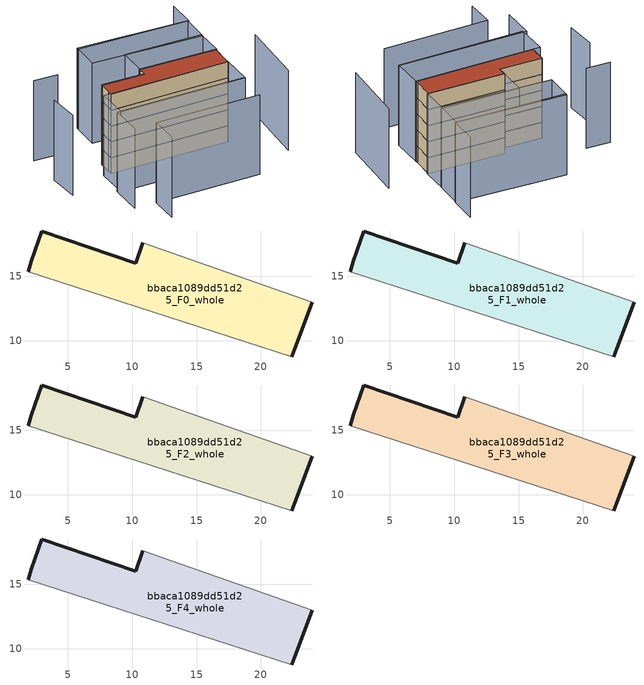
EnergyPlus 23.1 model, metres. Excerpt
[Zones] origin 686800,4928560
bbaca1089dd51d25_F0_whole
 floor ground (EU_floor_Construction): 22.63,9.37 23.97,13 10.8,17.6 10.26,16 2.96,18.48 2.17,16.16 1.9,15.35 22.4,8.76 z0
 wall outside (EU_wall_Construction): 23.97,13 22.63,9.37 22.4,8.76 / 1.9,15.35 2.17,16.16 2.96,18.48 10.26,16 10.8,17.6 z0:3
 wall adiabatic (EU_wall_Construction): 22.4,8.76 1.9,15.35 / 10.8,17.6 23.97,13 z0:3
bbaca1089dd51d25_F1_whole
 floor to bbaca1089dd51d25_F0_whole (EU_floor_Construction): 22.63,9.37 23.97,13 10.8,17.6 10.26,16 2.96,18.48 2.17,16.16 1.9,15.35 22.4,8.76 z3
 wall outside (EU_wall_Construction): 23.97,13 22.63,9.37 22.4,8.76 / 1.9,15.35 2.17,16.16 2.96,18.48 10.26,16 10.8,17.6 z3:6
 wall adiabatic (EU_wall_Construction): 22.4,8.76 1.9,15.35 / 10.8,17.6 23.97,13 z3:6
bbaca1089dd51d25_F2_whole
 floor to bbaca1089dd51d25_F1_whole (EU_floor_Construction): 22.63,9.37 23.97,13 10.8,17.6 10.26,16 2.96,18.48 2.17,16.16 1.9,15.35 22.4,8.76 z6
 wall outside (EU_wall_Construction): 23.97,13 22.63,9.37 22.4,8.76 / 1.9,15.35 2.17,16.16 2.96,18.48 10.26,16 10.8,17.6 z6:9
 wall adiabatic (EU_wall_Construction): 22.4,8.76 1.9,15.35 / 10.8,17.6 23.97,13 z6:9
bbaca1089dd51d25_F3_whole
 floor to bbaca1089dd51d25_F2_whole (EU_floor_Construction): 22.63,9.37 23.97,13 10.8,17.6 10.26,16 2.96,18.48 2.17,16.16 1.9,15.35 22.4,8.76 z9
 wall outside (EU_wall_Construction): 23.97,13 22.63,9.37 22.4,8.76 / 1.9,15.35 2.17,16.16 2.96,18.48 10.26,16 10.8,17.6 z9:12
 wall adiabatic (EU_wall_Construction): 22.4,8.76 1.9,15.35 / 10.8,17.6 23.97,13 z9:12
bbaca1089dd51d25_F4_whole
 floor to bbaca1089dd51d25_F3_whole (EU_floor_Construction): 22.63,9.37 23.97,13 10.8,17.6 10.26,16 2.96,18.48 2.17,16.16 1.9,15.35 22.4,8.76 z12
 wall outside (EU_wall_Construction): 23.97,13 22.63,9.37 22.4,8.76 / 1.9,15.35 2.17,16.16 2.96,18.48 10.26,16 10.8,17.6 z12:15
 wall adiabatic (EU_wall_Construction): 22.4,8.76 1.9,15.35 / 10.8,17.6 23.97,13 z12:15
 roof outside (EU_roof_Construction): 23.97,13 22.63,9.37 22.4,8.76 1.9,15.35 2.17,16.16 2.96,18.48 10.26,16 10.8,17.6 z15
shading: 27.12,-0.16 31.77,11.65 / -1.38,-1.26 0.26,3.73 / 0.26,3.73 18.35,-2.2 / -3.53,4.98 -1.65,10.69 / -1.65,10.69 20.43,3.42 / -5.93,20.69 -7.36,15.15 / 29.34,27.53 27.62,22.58 / 27.62,22.58 8.6,29.17 / 0.42,25.92 -3.66,27.4 / 10.76,17.49 12.46,22.47 / 12.46,22.47 25.79,17.93 / 25.79,17.93 24.09,12.95 / 24.09,12.95 10.76,17.49 / 0.61,15.8 22.4,8.76 / 22.4,8.76 20.61,3.22 / 20.61,3.22 -1.18,10.26 / -1.18,10.26 0.61,15.8 / 8.74,29.49 27.52,22.61 / 27.52,22.61 25.66,17.54 / 25.66,17.54 6.88,24.42 / 6.88,24.42 8.74,29.49 z0:15
[Building]
EU S2 Campaign: North Axis=0; Terrain=City; Solar Distribution=FullExterior
[Site:Location]
Bologna: Latitude=44.5; Longitude=11.25; Time Zone=1; Elevation=37
[SizingPeriod:WeatherFileDays]
AnnualSizingPeriod: Begin Month=1; Begin Day of Month=1; End Month=12; End Day of Month=31; Day of Week for Start Day=Monday; Use Weather File Daylight Saving Period=No; Use Weather File Rain and Snow Indicators=No
[MATERIAL]
EU_InternalMass_Material: Roughness=MediumRough; Thickness=0.1; Conductivity=1; Density=1800; Specific Heat=900; Thermal Absorptance=0.9; Solar Absorptance=0.7; Visible Absorptance=0.7
[MATERIAL:NOMASS] Roughness=MediumRough; Thermal Absorptance=0.9; Solar Absorptance=0.7; Visible Absorptance=0.7
Name | Thermal Resistance
EU_wall_NoMass | 0.779417
EU_roof_NoMass | 0.435466
EU_floor_NoMass | 0.588222
[CONSTRUCTION]
EU_wall_Construction: EU_wall_NoMass
EU_roof_Construction: EU_roof_NoMass
EU_floor_Construction: EU_floor_NoMass
EU_InternalMass_Construction: EU_InternalMass_Material
[ZONE] Type=1; Multiplier=1; Ceiling Height=autocalculate; Floor Area=autocalculate; Part of Total Floor Area=Yes
Name | Volume
bbaca1089dd51d25_F0_whole | 270.557
bbaca1089dd51d25_F1_whole; bbaca1089dd51d25_F2_whole; bbaca1089dd51d25_F3_whole; bbaca1089dd51d25_F4_whole | 270.554
[INTERNALMASS] Construction=EU_InternalMass_Construction; Surface Area=90.1854
Name | Zone or ZoneList
bbaca1089dd51d25_F0_whole_EU_InternalMass | bbaca1089dd51d25_F0_whole
bbaca1089dd51d25_F1_whole_EU_InternalMass | bbaca1089dd51d25_F1_whole
bbaca1089dd51d25_F2_whole_EU_InternalMass | bbaca1089dd51d25_F2_whole
bbaca1089dd51d25_F3_whole_EU_InternalMass | bbaca1089dd51d25_F3_whole
bbaca1089dd51d25_F4_whole_EU_InternalMass | bbaca1089dd51d25_F4_whole
[OTHEREQUIPMENT] Fuel Type=Electricity; Design Level Calculation Method=Watts/Area; Power per Zone Floor Area=1; Fraction Latent=0; Fraction Radiant=0; Fraction Lost=0; Carbon Dioxide Generation Rate=0; EndUse Subcategory=EU_Step8_InternalGains
Name | Zone or ZoneList or Space or SpaceList | Schedule
EU_Step8_InternalGain_bbaca1089dd51d25_F0_whole_f000 | bbaca1089dd51d25_F0_whole | EU_Step8_GainSchedule_bbaca1089dd51d25_F0_whole_f000
EU_Step8_InternalGain_bbaca1089dd51d25_F1_whole_f000 | bbaca1089dd51d25_F1_whole | EU_Step8_GainSchedule_bbaca1089dd51d25_F1_whole_f000
EU_Step8_InternalGain_bbaca1089dd51d25_F2_whole_f000 | bbaca1089dd51d25_F2_whole | EU_Step8_GainSchedule_bbaca1089dd51d25_F2_whole_f000
EU_Step8_InternalGain_bbaca1089dd51d25_F3_whole_f000 | bbaca1089dd51d25_F3_whole | EU_Step8_GainSchedule_bbaca1089dd51d25_F3_whole_f000
EU_Step8_InternalGain_bbaca1089dd51d25_F4_whole_f000 | bbaca1089dd51d25_F4_whole | EU_Step8_GainSchedule_bbaca1089dd51d25_F4_whole_f000
[ZONEVENTILATION:DESIGNFLOWRATE] Schedule=EU_AlwaysOn; Design Flow Rate Calculation Method=AirChanges/Hour; Air Changes per Hour=0.712058; Ventilation Type=Natural; Fan Pressure Rise=0; Fan Total Efficiency=1; Constant Term Coefficient=1; Temperature Term Coefficient=0; Velocity Term Coefficient=0; Velocity Squared Term Coefficient=0; Minimum Indoor Temperature=-100; Maximum Indoor Temperature=100; Delta Temperature=-100; Minimum Outdoor Temperature=-100; Maximum Outdoor Temperature=100; Maximum Wind Speed=40
Name | Zone or ZoneList or Space or SpaceList
EU_ConstantAir_bbaca1089dd51d25_F0_whole | bbaca1089dd51d25_F0_whole
EU_ConstantAir_bbaca1089dd51d25_F1_whole | bbaca1089dd51d25_F1_whole
EU_ConstantAir_bbaca1089dd51d25_F2_whole | bbaca1089dd51d25_F2_whole
EU_ConstantAir_bbaca1089dd51d25_F3_whole | bbaca1089dd51d25_F3_whole
EU_ConstantAir_bbaca1089dd51d25_F4_whole | bbaca1089dd51d25_F4_whole
[HVACTEMPLATE:THERMOSTAT] Constant Heating Setpoint=20; Constant Cooling Setpoint=50
EU_HeatOnly_bbaca1089dd51d25_F0_whole; EU_HeatOnly_bbaca1089dd51d25_F1_whole; EU_HeatOnly_bbaca1089dd51d25_F2_whole; EU_HeatOnly_bbaca1089dd51d25_F3_whole; EU_HeatOnly_bbaca1089dd51d25_F4_whole
[HVACTEMPLATE:ZONE:IDEALLOADSAIRSYSTEM] System Availability Schedule=EU_AlwaysOn; Maximum Heating Supply Air Temperature=50; Minimum Cooling Supply Air Temperature=13; Maximum Heating Supply Air Humidity Ratio=0.0156; Minimum Cooling Supply Air Humidity Ratio=0.0077; Heating Limit=NoLimit; Cooling Limit=NoLimit; Heating Availability Schedule=EU_AlwaysOn; Cooling Availability Schedule=EU_CoolingOff; Dehumidification Control Type=ConstantSensibleHeatRatio; Cooling Sensible Heat Ratio=0.7; Dehumidification Setpoint=60; Humidification Control Type=None; Humidification Setpoint=30; Outdoor Air Method=None; Outdoor Air Flow Rate per Person=0.00944; Outdoor Air Flow Rate per Zone Floor Area=0; Outdoor Air Flow Rate per Zone=0; Demand Controlled Ventilation Type=None; Outdoor Air Economizer Type=NoEconomizer; Heat Recovery Type=None; Sensible Heat Recovery Effectiveness=0.7; Latent Heat Recovery Effectiveness=0.65
Name | Template Thermostat
bbaca1089dd51d25_F0_whole | EU_HeatOnly_bbaca1089dd51d25_F0_whole
bbaca1089dd51d25_F1_whole | EU_HeatOnly_bbaca1089dd51d25_F1_whole
bbaca1089dd51d25_F2_whole | EU_HeatOnly_bbaca1089dd51d25_F2_whole
bbaca1089dd51d25_F3_whole | EU_HeatOnly_bbaca1089dd51d25_F3_whole
bbaca1089dd51d25_F4_whole | EU_HeatOnly_bbaca1089dd51d25_F4_whole
[SIZING:ZONE] Zone Cooling Design Supply Air Temperature Input Method=SupplyAirTemperature; Zone Cooling Design Supply Air Temperature=13; Zone Heating Design Supply Air Temperature Input Method=SupplyAirTemperature; Zone Heating Design Supply Air Temperature=50; Zone Cooling Design Supply Air Humidity Ratio=0.008; Zone Heating Design Supply Air Humidity Ratio=0.008; Cooling Design Air Flow Method=DesignDay; Cooling Design Air Flow Rate=0; Cooling Minimum Air Flow per Zone Floor Area=0.000762; Cooling Minimum Air Flow=0; Cooling Minimum Air Flow Fraction=0.2; Heating Design Air Flow Method=DesignDay; Heating Design Air Flow Rate=0; Heating Maximum Air Flow per Zone Floor Area=0.002032; Heating Maximum Air Flow=0.141576; Heating Maximum Air Flow Fraction=0.3; Account for Dedicated Outdoor Air System=No; Dedicated Outdoor Air System Control Strategy=NeutralSupplyAir; Dedicated Outdoor Air Low Setpoint Temperature for Design=autosize; Dedicated Outdoor Air High Setpoint Temperature for Design=autosize; Zone Load Sizing Method=Sensible Load Only No Latent Load; Zone Latent Cooling Design Supply Air Humidity Ratio Input Method=HumidityRatioDifference; Zone Cooling Design Supply Air Humidity Ratio Difference=0.005; Zone Latent Heating Design Supply Air Humidity Ratio Input Method=HumidityRatioDifference; Zone Humidification Design Supply Air Humidity Ratio Difference=0.005
bbaca1089dd51d25_F0_whole; bbaca1089dd51d25_F1_whole; bbaca1089dd51d25_F2_whole; bbaca1089dd51d25_F3_whole; bbaca1089dd51d25_F4_whole
[SCHEDULE:CONSTANT]
Name | Hourly Value
EU_AlwaysOn | 1
EU_CoolingOff | 0
[SCHEDULE:FILE] Column Number=1; Rows to Skip at Top=0; Number of Hours of Data=8760; Column Separator=Comma; Interpolate to Timestep=No; Minutes per Item=60; Adjust Schedule for Daylight Savings=Yes
Name | File
EU_Step8_GainSchedule_bbaca1089dd51d25_F0_whole_f000 | ../../schedules/bbaca1089dd51d25/bbaca1089dd51d25_F0_whole_f000_gain.csv
EU_Step8_GainSchedule_bbaca1089dd51d25_F1_whole_f000 | ../../schedules/bbaca1089dd51d25/bbaca1089dd51d25_F1_whole_f000_gain.csv
EU_Step8_GainSchedule_bbaca1089dd51d25_F2_whole_f000 | ../../schedules/bbaca1089dd51d25/bbaca1089dd51d25_F2_whole_f000_gain.csv
EU_Step8_GainSchedule_bbaca1089dd51d25_F3_whole_f000 | ../../schedules/bbaca1089dd51d25/bbaca1089dd51d25_F3_whole_f000_gain.csv
EU_Step8_GainSchedule_bbaca1089dd51d25_F4_whole_f000 | ../../schedules/bbaca1089dd51d25/bbaca1089dd51d25_F4_whole_f000_gain.csv
